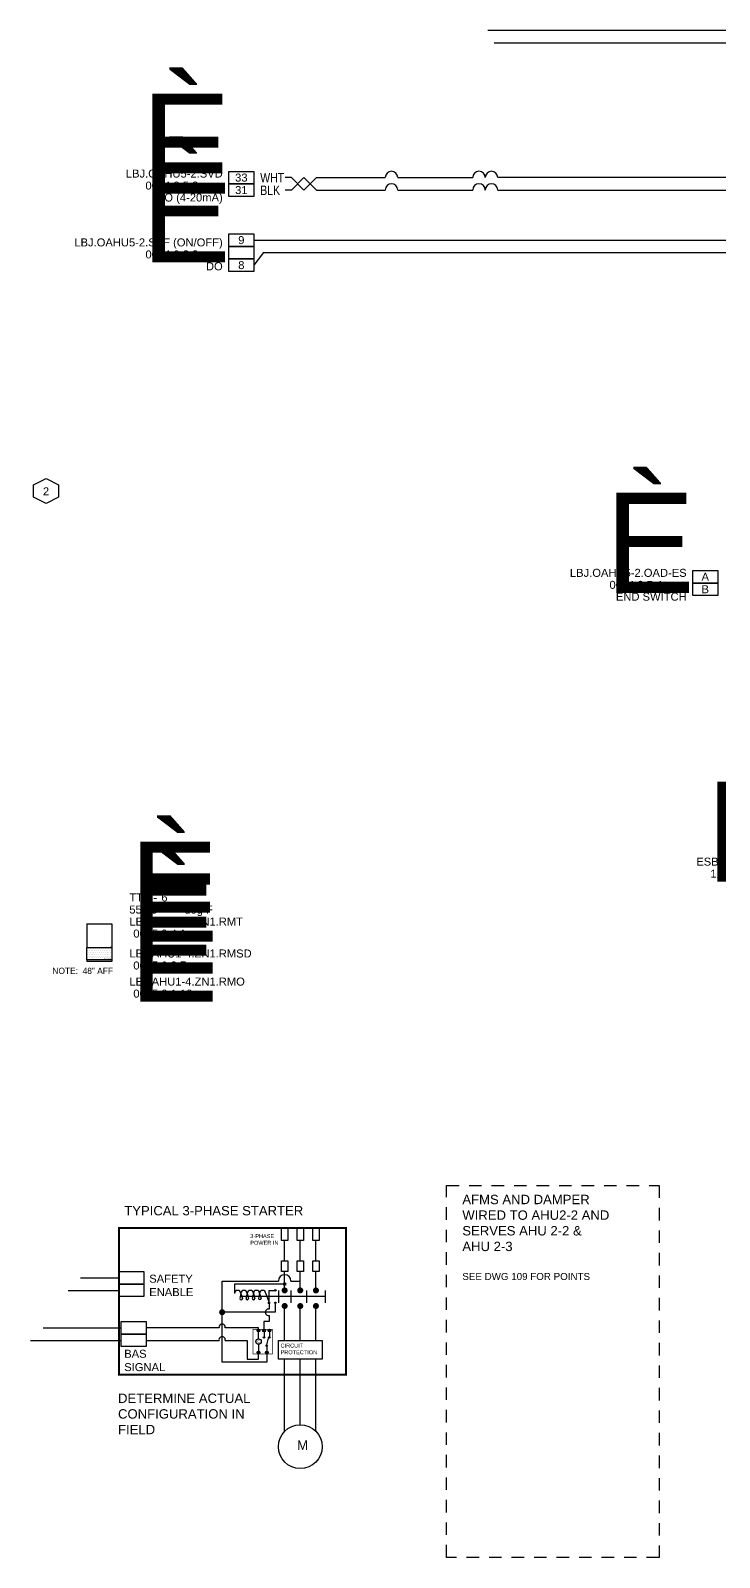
# Model space of a CAD drawing. Header units: inches. Extents: x 2 to 34.6, y 1.2 to 19.3.
# Drawn here: x 14.5 to 21.39, y 3.77 to 19.03 of the extents above; entities that cross this region are included whole.
import ezdxf
from ezdxf.enums import TextEntityAlignment as Align

# ---------------------------------------------------------------- set-up
doc = ezdxf.new("R2010")
doc.units = ezdxf.units.IN
doc.header["$LTSCALE"] = 0.25
doc.header["$MEASUREMENT"] = 0
doc.linetypes.add('DASHED', pattern=[0.75, 0.5, -0.25])
doc.layers.add('ELECTRIC', color=1, linetype='Continuous')
doc.layers.add('MECHSYS', color=7, linetype='Continuous')
doc.styles.add('HAND', font='freehand')
doc.styles.add('NEWTXT', font='newtxt')
doc.styles.get("Standard").update_dxf_attribs({"font": 'arial.ttf'})

# ---------------------------------------------------------------- blocks, each defined once
blk = doc.blocks.new('SCREW')
blk.add_line((-0.022, -0.022), (0.022, 0.022))
blk.add_circle((0, 0), 0.0312)
blk = doc.blocks.new('_EREGP1P')
at = {"color": 1}
for p, q in [((-0.062, 0), (-0.219, 0)), ((0.062, 0), (0.219, 0)), ((-0.109, -0.188), (-0.219, -0.188)), ((-0.078, -0.188), (0.11, -0.234)), ((0.084, -0.225), (0.082, -0.231)), ((0.082, -0.231), (0.109, -0.237)), ((0.084, -0.225), (0.111, -0.232)), ((0.219, -0.125), (0.109, -0.125)), ((0.111, -0.232), (0.109, -0.237)), ((0.219, -0.25), (0.109, -0.25))]:
    blk.add_line(p, q, dxfattribs=at)
at = {"const_width": 0.015}
blk.add_lwpolyline([(-0.281, 0.125), (-0.281, -0.312), (0.281, -0.312), (0.281, 0.125)], close=True, dxfattribs=at)
at = {"color": 1, "const_width": 0.0156}
blk.add_lwpolyline([(-0.086, -0.188, 1), (-0.102, -0.188, 1)], format="xyb", dxfattribs=at)
blk.add_lwpolyline([(0.086, -0.25, 1), (0.102, -0.25, 1)], format="xyb", close=True, dxfattribs=at)
at = {"color": 1}
for centre, radius in [((0, 0), 0.0625), ((-0.094, -0.188), 0.0156), ((0.094, -0.125), 0.0156), ((0.094, -0.25), 0.0156)]:
    blk.add_circle(centre, radius, dxfattribs=at)
for p in [(-0.25, 0), (0.25, 0), (-0.25, -0.188), (0.25, -0.125), (0.25, -0.25)]:
    blk.add_blockref('SCREW', p, dxfattribs=at)
for tag, p, height, flags in [('C1', (-0.44, 0.409), 0.001, 9), ('R', (-0.361, 0.188), 0.08, 8), ('C2', (0.345, 0.174), 0.001, 9)]:
    blk.add_attdef(tag, p, '', height=height, dxfattribs=dict(flags=flags))
at = {"color": 1, "flags": 8}
for tag, p in [('CS', (-0.281, 0.188)), ('-', (-0.135, 0.187))]:
    blk.add_attdef(tag, p, '', height=0.08, dxfattribs=at)
at = {"flags": 8}
for tag, p in [('COIL-L', (-0.125, 0.047)), ('COIL', (0, 0)), ('COIL-R', (0.125, 0.047)), ('TAG', (-0.156, -0.141)), ('TAG', (0.156, -0.078)), ('TAG', (0.156, -0.203))]:
    blk.add_attdef(tag, text='', height=0.06, dxfattribs=at).set_placement(p, align=Align.MIDDLE)
at = {"color": 1}
blk.add_attdef('NNN', (-0.055, 0.188), '', height=0.08, dxfattribs=at)
at = {"color": 6, "flags": 8}
blk.add_attdef('QTY', (0.138, 0.187), '', height=0.08, dxfattribs=at)
at = {"layer": 'MECHSYS', "flags": 9}
blk.add_attdef('PARTNO', (-0.291, 0.302), '', height=0.08, dxfattribs=at)
blk = doc.blocks.new('PWR_TERM')
at = {"color": 1, "linetype": 'Continuous'}
for p, q in [((-0.25, 0.063), (0, 0.063)), ((-0.25, -0.062), (-0.25, 0.063)), ((0, 0.063), (0, -0.062)), ((0, -0.062), (-0.25, -0.062))]:
    blk.add_line(p, q, dxfattribs=at)
blk.add_attdef('TERM1', text='', height=0.08, dxfattribs=at).set_placement((-0.126, 0.001), align=Align.MIDDLE)
blk = doc.blocks.new('_SYSITAG')
for p, q in [((-0.125, 0.062), (0, 0.125)), ((-0.125, -0.062), (-0.125, 0.062)), ((0, 0.125), (0.125, 0.062)), ((0.125, 0.062), (0.125, -0.062)), ((0, -0.125), (-0.125, -0.062)), ((0.125, -0.062), (0, -0.125))]:
    blk.add_line(p, q)
at = {"color": 1}
blk.add_attdef('TERMTAG', text='', height=0.08, dxfattribs=at).set_placement((-0.001, -0.002), align=Align.MIDDLE)
blk = doc.blocks.new('*X16')
at = {"color": 0}
for p, q in [((1.265625, 9.16875), (1.265625, 9.16875)), ((1.284375, 9.16875), (1.284375, 9.16875)), ((1.303125, 9.16875), (1.303125, 9.16875)), ((1.321875, 9.16875), (1.321875, 9.16875)), ((1.340625, 9.16875), (1.340625, 9.16875)), ((1.359375, 9.16875), (1.359375, 9.16875)), ((1.378125, 9.16875), (1.378125, 9.16875)), ((1.396875, 9.16875), (1.396875, 9.16875)), ((1.415625, 9.16875), (1.415625, 9.16875)), ((1.434375, 9.16875), (1.434375, 9.16875)), ((1.453125, 9.16875), (1.453125, 9.16875)), ((1.471875, 9.16875), (1.471875, 9.16875)), ((1.490625, 9.16875), (1.490625, 9.16875)), ((1.25625, 9.15), (1.25625, 9.15)), ((1.25625, 9.1125), (1.25625, 9.1125)), ((1.25625, 9.075), (1.25625, 9.075)), ((1.265625, 9.13125), (1.265625, 9.13125)), ((1.265625, 9.09375), (1.265625, 9.09375)), ((1.265625, 9.05625), (1.265625, 9.05625)), ((1.275, 9.15), (1.275, 9.15)), ((1.275, 9.1125), (1.275, 9.1125)), ((1.275, 9.075), (1.275, 9.075)), ((1.284375, 9.13125), (1.284375, 9.13125)), ((1.284375, 9.09375), (1.284375, 9.09375)), ((1.284375, 9.05625), (1.284375, 9.05625)), ((1.29375, 9.15), (1.29375, 9.15)), ((1.29375, 9.1125), (1.29375, 9.1125)), ((1.29375, 9.075), (1.29375, 9.075)), ((1.303125, 9.13125), (1.303125, 9.13125)), ((1.303125, 9.09375), (1.303125, 9.09375)), ((1.303125, 9.05625), (1.303125, 9.05625)), ((1.3125, 9.15), (1.3125, 9.15)), ((1.3125, 9.1125), (1.3125, 9.1125)), ((1.3125, 9.075), (1.3125, 9.075)), ((1.321875, 9.13125), (1.321875, 9.13125)), ((1.321875, 9.09375), (1.321875, 9.09375)), ((1.321875, 9.05625), (1.321875, 9.05625)), ((1.33125, 9.15), (1.33125, 9.15)), ((1.33125, 9.1125), (1.33125, 9.1125)), ((1.33125, 9.075), (1.33125, 9.075)), ((1.340625, 9.13125), (1.340625, 9.13125)), ((1.340625, 9.09375), (1.340625, 9.09375)), ((1.340625, 9.05625), (1.340625, 9.05625)), ((1.35, 9.15), (1.35, 9.15)), ((1.35, 9.1125), (1.35, 9.1125)), ((1.35, 9.075), (1.35, 9.075)), ((1.359375, 9.13125), (1.359375, 9.13125)), ((1.359375, 9.09375), (1.359375, 9.09375)), ((1.359375, 9.05625), (1.359375, 9.05625)), ((1.36875, 9.15), (1.36875, 9.15)), ((1.36875, 9.1125), (1.36875, 9.1125)), ((1.36875, 9.075), (1.36875, 9.075)), ((1.378125, 9.13125), (1.378125, 9.13125)), ((1.378125, 9.09375), (1.378125, 9.09375)), ((1.378125, 9.05625), (1.378125, 9.05625)), ((1.3875, 9.15), (1.3875, 9.15)), ((1.3875, 9.1125), (1.3875, 9.1125)), ((1.3875, 9.075), (1.3875, 9.075)), ((1.396875, 9.13125), (1.396875, 9.13125)), ((1.396875, 9.09375), (1.396875, 9.09375)), ((1.396875, 9.05625), (1.396875, 9.05625)), ((1.40625, 9.15), (1.40625, 9.15)), ((1.40625, 9.1125), (1.40625, 9.1125)), ((1.40625, 9.075), (1.40625, 9.075)), ((1.415625, 9.13125), (1.415625, 9.13125)), ((1.415625, 9.09375), (1.415625, 9.09375)), ((1.415625, 9.05625), (1.415625, 9.05625)), ((1.425, 9.15), (1.425, 9.15)), ((1.425, 9.1125), (1.425, 9.1125)), ((1.425, 9.075), (1.425, 9.075)), ((1.434375, 9.13125), (1.434375, 9.13125)), ((1.434375, 9.09375), (1.434375, 9.09375)), ((1.434375, 9.05625), (1.434375, 9.05625)), ((1.44375, 9.15), (1.44375, 9.15)), ((1.44375, 9.1125), (1.44375, 9.1125)), ((1.44375, 9.075), (1.44375, 9.075)), ((1.453125, 9.13125), (1.453125, 9.13125)), ((1.453125, 9.09375), (1.453125, 9.09375)), ((1.453125, 9.05625), (1.453125, 9.05625)), ((1.4625, 9.15), (1.4625, 9.15)), ((1.4625, 9.1125), (1.4625, 9.1125)), ((1.4625, 9.075), (1.4625, 9.075)), ((1.471875, 9.13125), (1.471875, 9.13125)), ((1.471875, 9.09375), (1.471875, 9.09375)), ((1.471875, 9.05625), (1.471875, 9.05625)), ((1.48125, 9.15), (1.48125, 9.15)), ((1.48125, 9.1125), (1.48125, 9.1125)), ((1.48125, 9.075), (1.48125, 9.075)), ((1.490625, 9.13125), (1.490625, 9.13125)), ((1.490625, 9.09375), (1.490625, 9.09375)), ((1.490625, 9.05625), (1.490625, 9.05625)), ((1.5, 9.1125), (1.5, 9.1125)), ((1.5, 9.075), (1.5, 9.075))]:
    blk.add_line(p, q, dxfattribs=at)
blk = doc.blocks.new('_ASDTRM')
for p, q in [((-0.25, 0.375), (0, 0.375)), ((-0.25, 0.016), (-0.25, 0.141)), ((-0.25, 0.141), (0, 0.141)), ((0, 0.016), (-0.25, 0.016)), ((0, 0.141), (-0.016, 0.141)), ((0, 0.141), (0, 0.016))]:
    blk.add_line(p, q)
at = {"color": 16}
for p, q in [((-0.25, 0.375), (-0.25, 0.141)), ((0, 0.375), (0, 0.141)), ((-0.25, 0.016), (-0.25, 0.141)), ((-0.25, 0.016), (-0.25, 0)), ((0, 0.141), (0, 0.016)), ((0, 0.016), (0, 0))]:
    blk.add_line(p, q, dxfattribs=at)
at = {"color": 7}
blk.add_line((0, 0), (-0.25, 0), dxfattribs=at)
blk.add_blockref('*X16', (-1.5, -9.039), dxfattribs=at)
blk.add_text('POWERS', height=0.01).set_placement((-0.076, 0.022))
at = {"style": 'NEWTXT', "flags": 8}
blk.add_attdef('%%200', (-1.356, 0.105), '', height=1, dxfattribs=at)
for tag, p, height, flags in [('C1', (-1.467, 0.726), 0.001, 9), ('PARTNO', (-1.356, 0.625), 0.08, 9), ('R', (-1.436, 0.505), 0.08, 8), ('RANGE', (-1.356, 0.385), 0.08, 8), ('UNITS', (-0.807, 0.385), 0.08, 8), ('T', (-1.316, 0.145), 0.08, 8), ('DETAIL', (-1.357, 0.002), 0.08, 8), ('##', (-0.819, 0.001), 0.08, 8), ('C2', (-0.509, -0.002), 0.001, 9)]:
    blk.add_attdef(tag, p, '', height=height, dxfattribs=dict(flags=flags))
at = {"color": 1, "flags": 8}
for tag, p in [('CS', (-1.356, 0.505)), ('-', (-1.116, 0.505))]:
    blk.add_attdef(tag, p, '', height=0.08, dxfattribs=at)
at = {"color": 1}
blk.add_attdef('NNN', (-1.036, 0.505), '', height=0.08, dxfattribs=at)
at = {"color": 6, "flags": 8}
blk.add_attdef('QTY', (-0.796, 0.505), '', height=0.08, dxfattribs=at)
at = {"color": 4, "flags": 8}
blk.add_attdef('PTNAME', (-1.356, 0.265), '', height=0.08, dxfattribs=at)
blk = doc.blocks.new('_SYSPNT1')
at = {"style": 'NEWTXT', "flags": 8}
blk.add_attdef('%%200', (0.019, -0.297), '', height=1, dxfattribs=at)
for tag, p, height, flags in [('C1', (0.003, -0.023), 0.001, 9), ('DETAIL', (0.02, -0.375), 0.08, 8), ('T', (0.059, -0.257), 0.08, 8), ('##', (0.557, -0.377), 0.08, 8), ('C2', (0.866, -0.403), 0.001, 9)]:
    blk.add_attdef(tag, p, '', height=height, dxfattribs=dict(flags=flags))
at = {"color": 4, "flags": 8}
blk.add_attdef('PTNAME', (0.019, -0.137), '', height=0.08, dxfattribs=at)
blk = doc.blocks.new('_SYSPTDO')
at = {"color": 1, "linetype": 'Continuous'}
for p, q in [((-0.25, 0.25), (-0.25, 0.375)), ((-0.25, 0.375), (0, 0.375)), ((0, 0.375), (0, 0.25)), ((-0.25, 0.125), (-0.25, 0.25)), ((0, 0.25), (-0.25, 0.25)), ((-0.25, 0.25), (0, 0.25)), ((0, 0.25), (0, 0.125)), ((-0.25, 0), (-0.25, 0.125)), ((0, 0.125), (-0.25, 0.125)), ((-0.25, 0.125), (0, 0.125)), ((0, 0), (-0.25, 0)), ((0, 0.125), (0, 0))]:
    blk.add_line(p, q, dxfattribs=at)
at = {"color": 7, "linetype": 'Continuous', "style": 'NEWTXT', "flags": 8}
blk.add_attdef('%%200', (-1.125, 0.09), '', height=1, dxfattribs=at)
at = {"color": 4, "linetype": 'Continuous', "flags": 8}
blk.add_attdef('PTNAME', text='', height=0.08, dxfattribs=at).set_placement((-0.313, 0.25), align=Align.RIGHT)
at = {"color": 1, "linetype": 'Continuous'}
for tag, p in [('TERM1', (-0.126, 0.313)), ('TERM2', (-0.126, 0.188)), ('TERM3', (-0.126, 0.063))]:
    blk.add_attdef(tag, text='', height=0.08, dxfattribs=at).set_placement(p, align=Align.MIDDLE)
at = {"color": 7, "linetype": 'Continuous', "flags": 8}
for tag, p in [('T', (-1.085, 0.13)), ('CC', (-0.965, 0.13)), ('L', (-0.765, 0.13)), ('SS', (-0.655, 0.13)), ('PP', (-0.445, 0.13))]:
    blk.add_attdef(tag, p, '', height=0.08, dxfattribs=at)
blk.add_attdef('POINFUNC', text='', height=0.08, dxfattribs=at).set_placement((-0.312, 0.011), align=Align.RIGHT)
blk = doc.blocks.new('_SYSPTAO')
at = {"color": 1, "linetype": 'Continuous'}
for p, q in [((-0.25, 0.125), (-0.25, 0.25)), ((-0.25, 0.25), (0, 0.25)), ((0, 0.25), (0, 0.125)), ((-0.25, 0), (-0.25, 0.125)), ((0, 0.125), (-0.25, 0.125)), ((-0.25, 0.125), (0, 0.125)), ((0, 0), (-0.25, 0)), ((0, 0.125), (0, 0))]:
    blk.add_line(p, q, dxfattribs=at)
at = {"color": 7, "linetype": 'Continuous', "style": 'NEWTXT', "flags": 8}
blk.add_attdef('%%200', (-1.125, 0.028), '', height=1, dxfattribs=at)
at = {"color": 4, "linetype": 'Continuous', "flags": 8}
blk.add_attdef('PTNAME', text='', height=0.08, dxfattribs=at).set_placement((-0.313, 0.188), align=Align.RIGHT)
at = {"color": 1, "linetype": 'Continuous'}
for tag, p in [('TERM1', (-0.126, 0.188)), ('TERM2', (-0.126, 0.063))]:
    blk.add_attdef(tag, text='', height=0.08, dxfattribs=at).set_placement(p, align=Align.MIDDLE)
at = {"color": 7, "linetype": 'Continuous', "flags": 8}
for tag, p in [('T', (-1.085, 0.068)), ('CC', (-0.965, 0.068)), ('L', (-0.765, 0.068)), ('SS', (-0.655, 0.068)), ('PP', (-0.445, 0.068))]:
    blk.add_attdef(tag, p, '', height=0.08, dxfattribs=at)
blk.add_attdef('POINFUNC', text='', height=0.08, dxfattribs=at).set_placement((-0.312, -0.051), align=Align.RIGHT)
blk = doc.blocks.new('_LINJMPE')
at = {"color": 1}
for p, q in [((-0.125, 0), (-0.0625, 0)), ((0.0625, 0), (0.125, 0))]:
    blk.add_line(p, q, dxfattribs=at)
blk.add_arc((0, 0), 0.0625, 0, 180, dxfattribs=at)
blk = doc.blocks.new('_SYSPTDI')
at = {"color": 1, "linetype": 'Continuous'}
for p, q in [((-0.25, 0.25), (0, 0.25)), ((-0.25, 0.125), (-0.25, 0.25)), ((0, 0.25), (0, 0.125)), ((-0.25, 0.125), (0, 0.125)), ((0, 0.125), (-0.25, 0.125)), ((-0.25, 0), (-0.25, 0.125)), ((0, 0), (-0.25, 0)), ((0, 0.125), (0, 0))]:
    blk.add_line(p, q, dxfattribs=at)
at = {"color": 7, "linetype": 'Continuous', "style": 'NEWTXT', "flags": 8}
blk.add_attdef('%%200', (-1.125, 0.028), '', height=1, dxfattribs=at)
at = {"color": 4, "linetype": 'Continuous', "flags": 8}
blk.add_attdef('PTNAME', text='', height=0.08, dxfattribs=at).set_placement((-0.313, 0.188), align=Align.RIGHT)
at = {"color": 1, "linetype": 'Continuous'}
for tag, p in [('TERM1', (-0.126, 0.188)), ('TERM2', (-0.126, 0.063))]:
    blk.add_attdef(tag, text='', height=0.08, dxfattribs=at).set_placement(p, align=Align.MIDDLE)
at = {"color": 7, "linetype": 'Continuous', "flags": 8}
for tag, p in [('T', (-1.085, 0.068)), ('CC', (-0.965, 0.068)), ('L', (-0.765, 0.068)), ('SS', (-0.655, 0.068)), ('PP', (-0.445, 0.068))]:
    blk.add_attdef(tag, p, '', height=0.08, dxfattribs=at)
blk.add_attdef('POINFUNC', text='', height=0.08, dxfattribs=at).set_placement((-0.312, -0.051), align=Align.RIGHT)
blk = doc.blocks.new('_SYSPTAI')
at = {"color": 1, "linetype": 'Continuous'}
for p, q in [((-0.25, 0.375), (0, 0.375)), ((-0.25, 0.25), (-0.25, 0.375)), ((0, 0.375), (0, 0.25)), ((-0.25, 0.25), (0, 0.25)), ((0, 0.25), (-0.25, 0.25)), ((-0.25, 0.125), (-0.25, 0.25)), ((0, 0.25), (0, 0.125)), ((-0.25, 0.125), (0, 0.125)), ((0, 0.125), (-0.25, 0.125)), ((-0.25, 0), (-0.25, 0.125)), ((0, 0), (-0.25, 0)), ((0, 0.125), (0, 0))]:
    blk.add_line(p, q, dxfattribs=at)
at = {"color": 7, "linetype": 'Continuous', "style": 'NEWTXT', "flags": 8}
blk.add_attdef('%%200', (-1.125, 0.09), '', height=1, dxfattribs=at)
at = {"color": 4, "linetype": 'Continuous', "flags": 8}
blk.add_attdef('PTNAME', text='', height=0.08, dxfattribs=at).set_placement((-0.313, 0.25), align=Align.RIGHT)
at = {"color": 1, "linetype": 'Continuous'}
for tag, p in [('TERM1', (-0.126, 0.313)), ('TERM2', (-0.126, 0.188)), ('TERM3', (-0.126, 0.063))]:
    blk.add_attdef(tag, text='', height=0.08, dxfattribs=at).set_placement(p, align=Align.MIDDLE)
at = {"color": 7, "linetype": 'Continuous', "flags": 8}
for tag, p in [('T', (-1.085, 0.13)), ('CC', (-0.965, 0.13)), ('L', (-0.765, 0.13)), ('SS', (-0.655, 0.13)), ('PP', (-0.445, 0.13))]:
    blk.add_attdef(tag, p, '', height=0.08, dxfattribs=at)
blk.add_attdef('POINFUNC', text='', height=0.08, dxfattribs=at).set_placement((-0.312, 0.011), align=Align.RIGHT)

msp = doc.modelspace()

# ---------------------------------------------------------------- linework, layer by layer
at = {"color": 1}
for p, q in [((17.041, 6.437), (17.041, 6.625)), ((17.197, 6.437), (17.197, 6.625)), ((17.354, 6.437), (17.354, 6.625))]:
    msp.add_line(p, q, dxfattribs=at)
at = {"linetype": 'Continuous', "lineweight": 30}
for p, q in [((16.979, 6.437), (16.979, 6.312)), ((17.104, 6.437), (17.104, 6.312)), ((17.26, 6.437), (17.26, 6.312)), ((17.447, 6.437), (17.447, 6.312))]:
    msp.add_line(p, q, dxfattribs=at)
at = {"color": 0}
msp.add_line((17.447, 6.375), (16.604, 6.375), dxfattribs=at)
for p, q in [((17.041, 5.937), (17.041, 6.281)), ((17.197, 5.937), (17.197, 6.281)), ((17.354, 5.937), (17.354, 6.281)), ((17.041, 5.031), (17.041, 5.75)), ((17.197, 5.094), (17.197, 5.75)), ((17.354, 5.031), (17.354, 5.75))]:
    msp.add_line(p, q)
at = {"color": 7, "linetype": 'Continuous', "lineweight": 15, "ltscale": 6, "const_width": 0.02}
msp.add_lwpolyline([(15.385, 7.062), (17.656, 7.062), (17.656, 5.594), (15.385, 5.594)], close=True, dxfattribs=at)
at = {"color": 1}
for points in [[(17.072, 6.937), (17.01, 6.937), (17.01, 7.062), (17.072, 7.062)], [(17.229, 6.937), (17.166, 6.937), (17.166, 7.062), (17.229, 7.062)], [(17.385, 6.937), (17.322, 6.937), (17.322, 7.062), (17.385, 7.062)]]:
    msp.add_lwpolyline(points, close=True, dxfattribs=at)
at = {"color": 0}
for points in [[(17.072, 6.625), (17.01, 6.625), (17.01, 6.734), (17.072, 6.734)], [(17.229, 6.625), (17.166, 6.625), (17.166, 6.734), (17.229, 6.734)], [(17.385, 6.625), (17.322, 6.625), (17.322, 6.734), (17.385, 6.734)]]:
    msp.add_lwpolyline(points, close=True, dxfattribs=at)
at = {"const_width": 0.03}
for points in [[(17.026, 6.437, 1), (17.056, 6.437, 1)], [(17.182, 6.437, 1), (17.212, 6.437, 1)], [(17.339, 6.437, 1), (17.369, 6.437, 1)], [(17.026, 6.281, 1), (17.056, 6.281, 1)], [(17.182, 6.281, 1), (17.212, 6.281, 1)], [(17.339, 6.281, 1), (17.369, 6.281, 1)]]:
    msp.add_lwpolyline(points, format="xyb", close=True, dxfattribs=at)
at = {"color": 1, "const_width": 0.03}
msp.add_lwpolyline([(16.401, 6.219, 1), (16.431, 6.219, 1)], format="xyb", close=True, dxfattribs=at)
msp.add_lwpolyline([(17.416, 5.75), (16.979, 5.75), (16.979, 5.937), (17.416, 5.937)], close=True)
at = {"color": 1}
for centre in [(16.947, 6.437), (16.885, 6.312), (16.948, 6.313)]:
    msp.add_circle(centre, 0.00799, dxfattribs=at)
at = {"color": 1, "lineweight": 50}
msp.add_circle((17.041, 6.5), 0.00799, dxfattribs=at)
msp.add_circle((17.197, 4.875), 0.219)
at = {"color": 1}
for centre, radius, start, end in [((16.572, 6.406), 0.0312, 0, 180), ((16.635, 6.406), 0.0312, 0, 180), ((16.697, 6.406), 0.0312, 0, 180), ((16.76, 6.406), 0.0312, 0, 180), ((16.822, 6.406), 0.0312, 0, 180), ((16.605, 6.356), 0.013, 185.8304, 1.7767), ((16.667, 6.357), 0.013, 185.8304, 1.7767), ((16.73, 6.357), 0.013, 185.8304, 1.7767), ((16.792, 6.358), 0.013, 185.8304, 1.7767)]:
    msp.add_arc(centre, radius, start, end, dxfattribs=at)
at = {"layer": 'ELECTRIC', "color": 1}
for p, q in [((22.916, 19.031), (19.072, 19.031)), ((17.109, 17.561), (17.047, 17.561)), ((17.234, 17.561), (17.109, 17.436)), ((17.109, 17.561), (17.234, 17.436)), ((17.359, 17.436), (17.234, 17.561)), ((17.234, 17.436), (17.359, 17.561)), ((17.359, 17.561), (17.984, 17.561)), ((18.234, 17.561), (18.922, 17.561)), ((24.922, 17.561), (19.172, 17.561)), ((17.109, 17.436), (17.047, 17.436)), ((17.359, 17.436), (17.984, 17.436)), ((18.234, 17.436), (18.922, 17.436)), ((19.172, 17.436), (24.797, 17.436))]:
    msp.add_line(p, q, dxfattribs=at)
at = {"layer": 'ELECTRIC'}
for p, q in [((23.089, 18.906), (19.135, 18.906)), ((16.734, 16.936), (22.703, 16.936)), ((16.828, 16.811), (16.734, 16.686)), ((16.828, 16.811), (22.953, 16.811)), ((17.041, 6.734), (17.041, 6.937)), ((17.197, 6.734), (17.197, 6.937)), ((17.354, 6.734), (17.354, 6.937)), ((14.875, 6.437), (15.375, 6.437)), ((15, 6.563), (15.375, 6.563)), ((16.416, 6.219), (16.416, 6.531)), ((16.416, 6.531), (16.979, 6.531)), ((17.041, 6.5), (16.541, 6.5)), ((16.541, 6.5), (16.541, 6.406)), ((16.885, 6.312), (16.885, 6.437)), ((16.885, 6.437), (16.947, 6.437)), ((17.104, 6.531), (17.197, 6.531)), ((16.604, 6.406), (16.592, 6.355)), ((16.604, 6.406), (16.618, 6.357)), ((16.666, 6.407), (16.654, 6.356)), ((16.666, 6.407), (16.68, 6.357)), ((16.729, 6.407), (16.717, 6.355)), ((16.729, 6.407), (16.743, 6.357)), ((16.791, 6.407), (16.779, 6.356)), ((16.791, 6.407), (16.805, 6.358)), ((16.854, 6.406), (16.885, 6.312)), ((16.885, 6.312), (16.885, 6.25)), ((16.947, 6.312), (16.947, 6.219)), ((16.885, 6.219), (16.416, 6.219)), ((16.416, 5.719), (16.416, 6.219)), ((16.885, 6.125), (16.833, 6.125)), ((16.833, 6.125), (16.833, 6.049)), ((16.947, 6.219), (16.885, 6.219)), ((16.885, 6.187), (16.885, 6.125)), ((14.625, 6.062), (15.406, 6.062)), ((16.385, 6.062), (15.656, 6.062)), ((16.778, 6.062), (16.447, 6.062)), ((16.778, 6.046), (16.778, 6.062)), ((14.5, 5.937), (15.406, 5.937)), ((15.656, 5.937), (16.385, 5.937)), ((16.447, 5.937), (16.666, 5.937)), ((16.666, 5.937), (16.666, 5.75)), ((16.862, 5.802), (16.862, 5.719)), ((16.862, 5.719), (16.416, 5.719)), ((16.666, 5.75), (16.78, 5.75)), ((16.78, 5.75), (16.78, 5.799))]:
    msp.add_line(p, q, dxfattribs=at)
at = {"layer": 'ELECTRIC', "color": 1}
for centre, radius, start, end in [((18.984, 17.561), 0.0625, 0, 180), ((19.109, 17.561), 0.0625, 0, 180), ((18.984, 17.436), 0.0625, 0, 180), ((19.109, 17.436), 0.0625, 0, 180), ((17.041, 6.531), 0.0625, 0, 180), ((16.879, 6.219), 0.0318, 79.0368, 280.9632), ((16.416, 6.069), 0.0318, 349.0368, 190.9632), ((16.416, 5.944), 0.0318, 349.0368, 190.9632)]:
    msp.add_arc(centre, radius, start, end, dxfattribs=at)
at = {"layer": 'MECHSYS', "linetype": 'DASHED'}
msp.add_lwpolyline([(18.661, 7.487), (20.786, 7.487), (20.786, 3.768), (18.661, 3.768)], close=True, dxfattribs=at)

# ---------------------------------------------------------------- block references
ref = msp.add_blockref('_SYSPTAO', (16.734, 17.373))
ref.add_attrib('PTNAME', 'LBJ.OAHU5-2.SVD', dxfattribs={"color": 4, "linetype": 'Continuous', "height": 0.08, "flags": 8}).set_placement((16.422, 17.561), align=Align.RIGHT)
ref.add_attrib('T', '0004:0.5.8', (15.649, 17.441), dxfattribs={"color": 7, "linetype": 'Continuous', "height": 0.08, "flags": 8})
ref.add_attrib('POINFUNC', 'AO (4-20mA)', dxfattribs={"color": 7, "linetype": 'Continuous', "height": 0.08, "flags": 8}).set_placement((16.422, 17.322), align=Align.RIGHT)
ref.add_attrib('%%200', '%%200', (15.609, 17.401), dxfattribs={"color": 7, "linetype": 'Continuous', "height": 1, "style": 'NEWTXT', "flags": 8})
ref.add_attrib('TERM1', '33', dxfattribs={"color": 1, "linetype": 'Continuous', "height": 0.08}).set_placement((16.608, 17.561), align=Align.MIDDLE)
ref.add_attrib('TERM2', '31', dxfattribs={"color": 1, "linetype": 'Continuous', "height": 0.08}).set_placement((16.608, 17.436), align=Align.MIDDLE)
at = {"color": 4, "linetype": 'Continuous'}
ref = msp.add_blockref('_SYSPTDO', (16.734, 16.623), dxfattribs=at)
ref.add_attrib('PTNAME', 'LBJ.OAHU5-2.SAF (ON/OFF)', dxfattribs={"color": 4, "linetype": 'Continuous', "height": 0.08, "flags": 8}).set_placement((16.422, 16.873), align=Align.RIGHT)
ref.add_attrib('T', '0004:0.2.2', (15.649, 16.753), dxfattribs={"color": 7, "linetype": 'Continuous', "height": 0.08, "flags": 8})
ref.add_attrib('POINFUNC', 'DO', dxfattribs={"color": 7, "linetype": 'Continuous', "height": 0.08, "flags": 8}).set_placement((16.422, 16.634), align=Align.RIGHT)
ref.add_attrib('%%200', '%%200', (15.609, 16.713), dxfattribs={"color": 7, "linetype": 'Continuous', "height": 1, "style": 'NEWTXT', "flags": 8})
ref.add_attrib('TERM1', '9', dxfattribs={"color": 1, "linetype": 'Continuous', "height": 0.08}).set_placement((16.608, 16.936), align=Align.MIDDLE)
ref.add_attrib('TERM3', '8', dxfattribs={"color": 1, "linetype": 'Continuous', "height": 0.08}).set_placement((16.608, 16.686), align=Align.MIDDLE)
msp.add_blockref('_SYSITAG', (14.656, 14.427)).add_auto_attribs({'TERMTAG': '2'})
ref = msp.add_blockref('_SYSPTAI', (22.383, 10.433))
ref.add_attrib('PTNAME', 'ESB.AHU5W.SSP', dxfattribs={"color": 4, "linetype": 'Continuous', "height": 0.08}).set_placement((22.07, 10.683), align=Align.RIGHT)
ref.add_attrib('T', '1201:0.55.8', (21.298, 10.563), dxfattribs={"color": 7, "linetype": 'Continuous', "height": 0.08})
ref.add_attrib('POINFUNC', 'AI (4-20mA)', dxfattribs={"color": 7, "linetype": 'Continuous', "height": 0.08}).set_placement((22.07, 10.444), align=Align.RIGHT)
ref.add_attrib('%%200', '%%200', (21.258, 10.523), dxfattribs={"color": 7, "linetype": 'Continuous', "height": 1, "style": 'NEWTXT'})
ref.add_attrib('TERM1', '28', dxfattribs={"color": 1, "linetype": 'Continuous', "height": 0.08}).set_placement((22.256, 10.746), align=Align.MIDDLE)
ref.add_attrib('TERM2', '33', dxfattribs={"color": 1, "linetype": 'Continuous', "height": 0.08}).set_placement((22.256, 10.621), align=Align.MIDDLE)
at = {"color": 1}
ref = msp.add_blockref('_ASDTRM', (15.312, 9.725), dxfattribs=at)
ref.add_attrib('CS', 'TTE', (15.488, 10.325), dxfattribs={"color": 1, "height": 0.08})
ref.add_attrib('NNN', '6', (15.808, 10.325), dxfattribs={"color": 1, "height": 0.08})
ref.add_attrib('RANGE', '55/95', (15.488, 10.204), dxfattribs={"height": 0.08})
ref.add_attrib('UNITS', 'deg F', (16.037, 10.204), dxfattribs={"height": 0.08})
ref.add_attrib('PTNAME', 'LBJ.AHU1-4.ZN1.RMT', (15.488, 10.084), dxfattribs={"color": 4, "height": 0.08})
ref.add_attrib('T', '0015:0.4.1', (15.528, 9.964), dxfattribs={"height": 0.08})
ref.add_attrib('-', '-', (15.728, 10.324), dxfattribs={"color": 1, "height": 0.08})
ref.add_attrib('%%200', '%%200', (15.488, 9.924), dxfattribs={"height": 1, "style": 'NEWTXT'})
for p in [(15.634, 6.563), (15.634, 6.437), (15.656, 6.062), (15.656, 5.937)]:
    msp.add_blockref('PWR_TERM', p)
ref = msp.add_blockref('_EREGP1P', (16.78, 5.926), dxfattribs=dict(at, xscale=0.4375, yscale=0.4375, zscale=0.4375, rotation=90))
ref.add_attrib('COIL', 'C', dxfattribs={"height": 0.0262, "flags": 8}).set_placement((16.78, 5.926), align=Align.MIDDLE)
at = {"layer": 'ELECTRIC', "color": 1}
for p in [(18.109, 17.561), (18.109, 17.436)]:
    msp.add_blockref('_LINJMPE', p, dxfattribs=at)
at = {"layer": 'MECHSYS'}
ref = msp.add_blockref('_SYSPTDI', (21.374, 13.383), dxfattribs=at)
ref.add_attrib('PTNAME', 'LBJ.OAHU5-2.OAD-ES', dxfattribs={"layer": '0', "color": 4, "linetype": 'Continuous', "height": 0.08, "flags": 8}).set_placement((21.061, 13.57), align=Align.RIGHT)
ref.add_attrib('T', '0004:0.7.4', (20.289, 13.45), dxfattribs={"layer": '0', "color": 7, "linetype": 'Continuous', "height": 0.08, "flags": 8})
ref.add_attrib('POINFUNC', 'END SWITCH', dxfattribs={"layer": '0', "color": 7, "linetype": 'Continuous', "height": 0.08, "flags": 8}).set_placement((21.061, 13.332), align=Align.RIGHT)
ref.add_attrib('%%200', '%%200', (20.249, 13.41), dxfattribs={"layer": '0', "color": 7, "linetype": 'Continuous', "height": 1, "style": 'NEWTXT', "flags": 8})
ref.add_attrib('TERM1', 'A', dxfattribs={"layer": '0', "color": 1, "linetype": 'Continuous', "height": 0.08}).set_placement((21.247, 13.571), align=Align.MIDDLE)
ref.add_attrib('TERM2', 'B', dxfattribs={"layer": '0', "color": 1, "linetype": 'Continuous', "height": 0.08}).set_placement((21.247, 13.446), align=Align.MIDDLE)
ref = msp.add_blockref('_SYSPNT1', (15.469, 9.902), dxfattribs=at)
ref.add_attrib('PTNAME', 'LBJ.AHU1-4.ZN1.RMSD', (15.488, 9.765), dxfattribs={"layer": '0', "color": 4, "height": 0.08, "flags": 8})
ref.add_attrib('T', '0015:0.3.7', (15.528, 9.645), dxfattribs={"layer": '0', "height": 0.08, "flags": 8})
ref.add_attrib('%%200', '%%200', (15.488, 9.605), dxfattribs={"layer": '0', "height": 1, "style": 'NEWTXT', "flags": 8})
ref = msp.add_blockref('_SYSPNT1', (15.469, 9.62), dxfattribs=at)
ref.add_attrib('PTNAME', 'LBJ.AHU1-4.ZN1.RMO', (15.488, 9.484), dxfattribs={"layer": '0', "color": 4, "height": 0.08, "flags": 8})
ref.add_attrib('T', '0015:0.1.10', (15.528, 9.364), dxfattribs={"layer": '0', "height": 0.08, "flags": 8})
ref.add_attrib('%%200', '%%200', (15.488, 9.324), dxfattribs={"layer": '0', "height": 1, "style": 'NEWTXT', "flags": 8})

# ---------------------------------------------------------------- texts
at = {"color": 3, "linetype": 'DASHED', "width": 0.8}
for s, p in [('WHT', (16.797, 17.512)), ('BLK', (16.797, 17.387))]:
    msp.add_text(s, height=0.0938, dxfattribs=at).set_placement(p)
at = {"style": 'HAND'}
msp.add_text('NOTE:  48" AFF', height=0.0625, dxfattribs=at).set_placement((14.719, 9.6))
at = {"color": 1, "attachment_point": 1}
for s, insert, char_height in [('{\\C256;3-PHASE POWER IN}', (16.697, 7), 0.04), ('{\\C256;SAFETY\\PENABLE}', (15.687, 6.594), 0.08), ('{\\C256;BAS SIGNAL}', (15.437, 5.844), 0.08), ('{\\C256;CIRCUIT PROTECTION}', (17, 5.906), 0.04)]:
    msp.add_mtext_dynamic_manual_height_columns(s, width=0.40625, gutter_width=0.469, heights=[0], dxfattribs=dict(at, insert=insert, char_height=char_height))
at = {"insert": (17.166, 4.937), "char_height": 0.0938, "attachment_point": 1}
msp.add_mtext_dynamic_manual_height_columns('M', width=0.1875, gutter_width=0.469, heights=[0], dxfattribs=at)
at = {"layer": 'MECHSYS', "insert": (18.818, 7.393), "char_height": 0.09375, "attachment_point": 1}
msp.add_mtext_dynamic_manual_height_columns('AFMS AND DAMPER WIRED TO AHU2-2 AND SERVES AHU 2-2 & AHU 2-3\\P\\P{\\H0.74667x;SEE DWG 109 FOR POINTS}', width=1.5, gutter_width=0.469, heights=[0], dxfattribs=at)
at = {"layer": 'MECHSYS', "color": 1, "char_height": 0.09375, "attachment_point": 1}
for s, width, heights, insert in [('{\\C256;TYPICAL 3-PHASE STARTER}', 2.23149, [0.0905], (15.437, 7.281)), ('{\\C256;DETERMINE ACTUAL CONFIGURATION IN FIELD}', 1.50581, [0.467], (15.375, 5.406))]:
    msp.add_mtext_dynamic_manual_height_columns(s, width=width, gutter_width=0.469, heights=heights, dxfattribs=dict(at, insert=insert))

doc.saveas('drawing.dxf')
